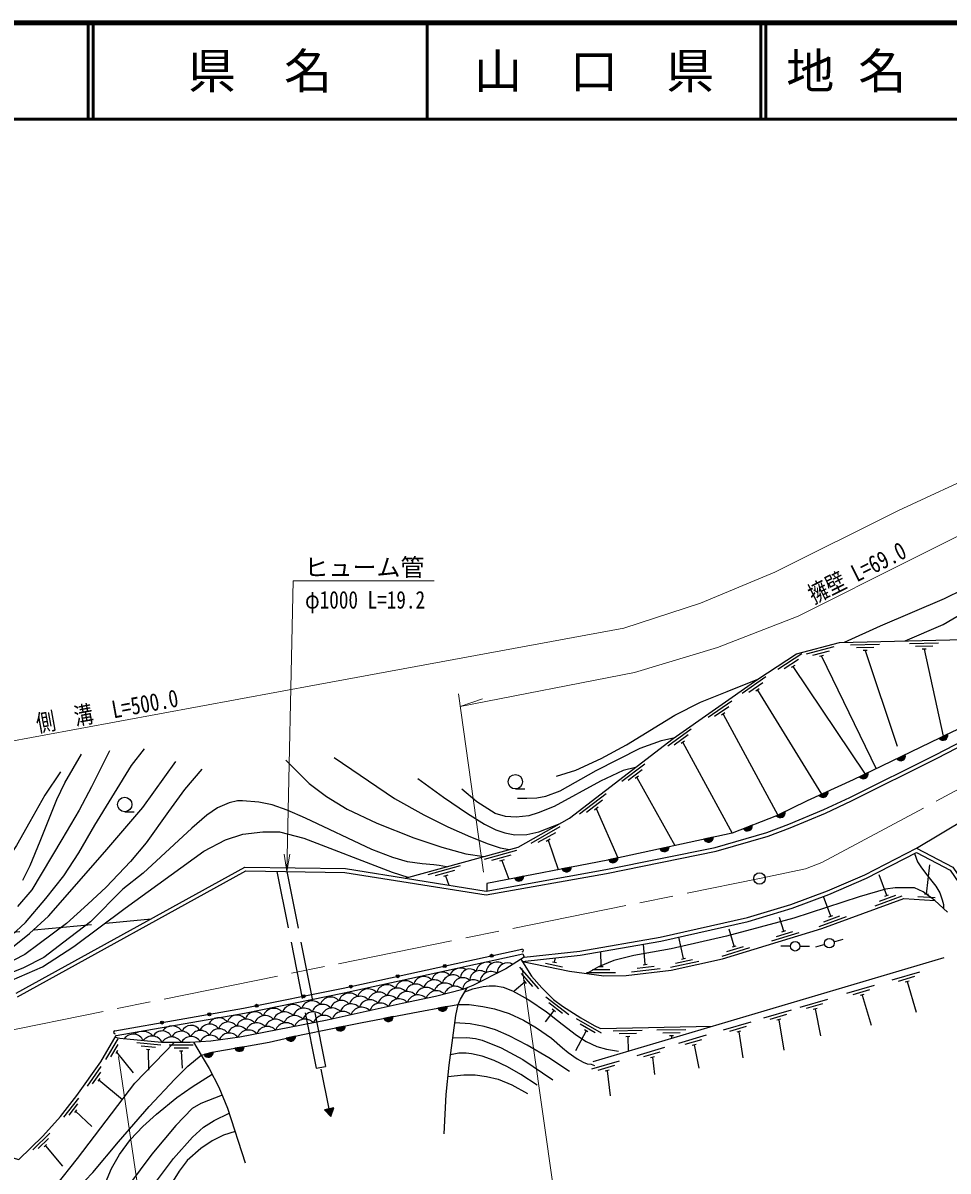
# Model space of a CAD drawing. Units: millimetres at full size, sheet at 1:1000; details may follow other scales. Extents: x 40000 to 680000, y 20000 to 380000.
# Drawn here: x 290955 to 387217, y 260580 to 380000 of the extents above; entities that cross this region are included whole.
import ezdxf
from ezdxf.enums import TextEntityAlignment as Align

# ---------------------------------------------------------------- set-up
doc = ezdxf.new("R2010")
doc.units = ezdxf.units.MM
doc.header["$LTSCALE"] = 1000
doc.linetypes.add('CHAIN', pattern=[18.5, 12, -1.5, 3.5, -1.5])
doc.linetypes.add('DASHED', pattern=[7.5, 6, -1.5])
for name, color, linetype, lineweight in [('M-BGD', 7, 'Continuous', 25), ('M-BMK', 2, 'CHAIN', 13), ('M-BMK-SRVR', 3, 'Continuous', 25), ('M-STR-HTXT', 7, 'Continuous', 13), ('M-TTL', 2, 'Continuous', 140), ('M-TTL-LINE', 7, 'Continuous', 50)]:
    doc.layers.add(name, color=color, linetype=linetype, lineweight=lineweight)
doc.layers.add('M-TTL-TXT', color=7, linetype='Continuous')
doc.styles.add('ＭＳ ゴシック', font='')
doc.styles.get('ＭＳ ゴシック').set_extended_font_data('MS Gothic')

# ---------------------------------------------------------------- blocks, each defined once
blk = doc.blocks.new('open_arrow')
at = {"color": 0, "linetype": 'Continuous', "lineweight": -2}
blk.add_lwpolyline([(7.5, 1.25), (0, 0), (7.5, -1.25)], dxfattribs=at)

msp = doc.modelspace()

# ---------------------------------------------------------------- hatches: boundary and pattern name
at = {"layer": 'M-BGD'}
for points in [[(387170, 306014, -0.82183), (386278, 305582)], [(382771, 303888, -0.82183), (381879, 303457)], [(378901, 302018, -0.82183), (378009, 301587)], [(374721, 300070, -0.82183), (373819, 299659)], [(370255, 297974, -0.82183), (369363, 297543)], [(366846, 296549, -0.82183), (365924, 296186)], [(362788, 295300, -0.82183), (361820, 295091)], [(358199, 294311, -0.82183), (357231, 294102)], [(352871, 293162, -0.82183), (351902, 292954)], [(348017, 292200, -0.82183), (347044, 292012)], [(343077, 291245, -0.82183), (342104, 291057)], [(339577, 282946, -1), (339870, 283010, -1)], [(334693, 281875, -1), (334986, 281939, -1)], [(329809, 280804, -1), (330102, 280868, -1)], [(324925, 279733, -1), (325218, 279797, -1)], [(320026, 278735, -1), (320320, 278794, -1)], [(315125, 277748, -1), (315419, 277807, -1)], [(335112, 277710, -0.82183), (334138, 277527)], [(305280, 275993, -1), (305576, 276045, -0.41421), (305454, 275871, -0.41421)], [(310205, 276855, -1), (310501, 276907, -0.41421), (310379, 276733, -0.41421)], [(329485, 276641, -0.82183), (328512, 276452)], [(324498, 275662, -0.82183), (323527, 275467)], [(313985, 273516, -0.82183), (313008, 273352)], [(319326, 274607, -0.82183), (318359, 274389)], [(310756, 272953, -0.82183), (309795, 272712)], [(322331, 266955), (322978, 266268), (323311, 267150)]]:
    msp.add_hatch(color=256, dxfattribs=at).paths.add_polyline_path(points)

# ---------------------------------------------------------------- linework, layer by layer
for p, q in [((380071, 315364), (377072, 315295)), ((386218, 315505), (383219, 315436)), ((372009, 314383), (369498, 312742)), ((375346, 315107), (372447, 314333)), ((374843, 314662), (373104, 314198)), ((374254, 314194), (373848, 314086)), ((374051, 314140), (379731, 302419)), ((379478, 315050), (377679, 315009)), ((378795, 314734), (378376, 314725)), ((378585, 314729), (381933, 304759)), ((385625, 315191), (383825, 315150)), ((384942, 314875), (384522, 314866)), ((384732, 314871), (386724, 305798)), ((371671, 313803), (370164, 312819)), ((371258, 313175), (370906, 312945)), ((371082, 313060), (378579, 301862)), ((368265, 311969), (365810, 310244)), ((367946, 311378), (366473, 310344)), ((367554, 310736), (367210, 310495)), ((367382, 310615), (374055, 299766)), ((364708, 309470), (362253, 307746)), ((364389, 308880), (362916, 307845)), ((363997, 308238), (363653, 307996)), ((363825, 308117), (369491, 297605)), ((360479, 306532), (358055, 304765)), ((360171, 305936), (358716, 304876)), ((387170, 306014), (386278, 305582)), ((359790, 305287), (359450, 305040)), ((359620, 305163), (364755, 295724)), ((382771, 303888), (381879, 303457)), ((355665, 302914), (353286, 301086)), ((355372, 302310), (353945, 301214)), ((355008, 301652), (354675, 301396)), ((354841, 301524), (358799, 294440)), ((378901, 302018), (378009, 301587)), ((342191, 300323), (343191, 300323)), ((351633, 299816), (348857, 297685)), ((374721, 300070), (373819, 299659)), ((351260, 299152), (349595, 297873)), ((301544, 297955), (302544, 297955)), ((350805, 298424), (350416, 298125)), ((350610, 298275), (352871, 293162)), ((370255, 297974), (369363, 297543)), ((346837, 296375), (343786, 294661)), ((366846, 296549), (365924, 296186)), ((346374, 295770), (344543, 294742)), ((345819, 295114), (345392, 294875)), ((345605, 294995), (346663, 291939)), ((362788, 295300), (361820, 295091)), ((342321, 293920), (338945, 292996)), ((358199, 294311), (357231, 294102)), ((341725, 293446), (339699, 292892)), ((341027, 292944), (340555, 292815)), ((340791, 292879), (341497, 290940)), ((352871, 293162), (351902, 292954)), ((336465, 292317), (333090, 291393)), ((335870, 291843), (333844, 291289)), ((348017, 292200), (347044, 292012)), ((380834, 289241), (380038, 291407)), ((384984, 289387), (385311, 292431)), ((335172, 291341), (334700, 291212)), ((334936, 291277), (335280, 290321)), ((343077, 291245), (342104, 291057)), ((375022, 287103), (374265, 289142)), ((379634, 288160), (382449, 289196)), ((380093, 288649), (381782, 289271)), ((380637, 289169), (381031, 289314)), ((384066, 289147), (385862, 289029)), ((384774, 289401), (385193, 289373)), ((385834, 288730), (387147, 287503)), ((370130, 285533), (369692, 286967)), ((373822, 286022), (376637, 287058)), ((374281, 286511), (375971, 287132)), ((374825, 287031), (375219, 287176)), ((364974, 283958), (364433, 285727)), ((369357, 284983), (371079, 285509)), ((369929, 285471), (370331, 285594)), ((359684, 282678), (359196, 284918)), ((368871, 284521), (371740, 285397)), ((375347, 284415), (376310, 284682)), ((351111, 281839), (351099, 283417)), ((355713, 282071), (355534, 284189)), ((363714, 282946), (366583, 283822)), ((364200, 283408), (365922, 283934)), ((364773, 283896), (365174, 284019)), ((370808, 283965), (369808, 283965)), ((371808, 283965), (372808, 283965)), ((374383, 284148), (373419, 283881)), ((345330, 282191), (347095, 281835)), ((346066, 282348), (346478, 282266)), ((346272, 282307), (346364, 282766)), ((350295, 271963), (386826, 282805)), ((350901, 281839), (351321, 281839)), ((354854, 281669), (356642, 281876)), ((355505, 282046), (355922, 282095)), ((358346, 281773), (361277, 282411)), ((358868, 282193), (360627, 282576)), ((359479, 282633), (359889, 282723)), ((344637, 279519), (342673, 281787)), ((344018, 279777), (342839, 281137)), ((349611, 281239), (352611, 281239)), ((350211, 281539), (352011, 281539)), ((354293, 281302), (357273, 281648)), ((384230, 281281), (381354, 280428)), ((383740, 280823), (382014, 280311)), ((343202, 280260), (342068, 279278)), ((343339, 280102), (343064, 280419)), ((379537, 279888), (376660, 279035)), ((383164, 280339), (382761, 280220)), ((382963, 280279), (383904, 277107)), ((347756, 276843), (345374, 278668)), ((374657, 278440), (371781, 277586)), ((379047, 279430), (377321, 278918)), ((378471, 278946), (378068, 278827)), ((378269, 278886), (379203, 275741)), ((335112, 277710), (334138, 277527)), ((346200, 277279), (345288, 276089)), ((347097, 276970), (345668, 278065)), ((346367, 277151), (346033, 277407)), ((370886, 277321), (368010, 276467)), ((374167, 277982), (372441, 277470)), ((373591, 277498), (373188, 277378)), ((373390, 277438), (373946, 274635)), ((329485, 276641), (328512, 276452)), ((351161, 274936), (348556, 276425)), ((350491, 274973), (348928, 275866)), ((366703, 276079), (363827, 275226)), ((370396, 276863), (368671, 276350)), ((369820, 276379), (369417, 276259)), ((369619, 276319), (370124, 273162)), ((324498, 275662), (323527, 275467)), ((349561, 275159), (348464, 273087)), ((349743, 275055), (349379, 275263)), ((355380, 275190), (352380, 275130)), ((354786, 274878), (352986, 274842)), ((359929, 275281), (356929, 275221)), ((359335, 274969), (357535, 274933)), ((362059, 274701), (359183, 273848)), ((366213, 275621), (364488, 275109)), ((365637, 275137), (365234, 275018)), ((365436, 275077), (365867, 272347)), ((300815, 274334), (299549, 272178)), ((300821, 273751), (300061, 272457)), ((305288, 273665), (302800, 273908)), ((304761, 273415), (303268, 273561)), ((308682, 273660), (306182, 273660)), ((308706, 273984), (309513, 272641)), ((313985, 273516), (313008, 273352)), ((319326, 274607), (318359, 274389)), ((354102, 274564), (353682, 274555)), ((353892, 274560), (353922, 273060)), ((358651, 274655), (358231, 274647)), ((358441, 274651), (358446, 274382)), ((361569, 274243), (359844, 273731)), ((360993, 273759), (360590, 273639)), ((360792, 273699), (361296, 271289)), ((300788, 273103), (300611, 272801)), ((300700, 272952), (302416, 270799)), ((304160, 273172), (303812, 273206)), ((303986, 273189), (304012, 271056)), ((308182, 273360), (306682, 273360)), ((307607, 273060), (307257, 273060)), ((307432, 273060), (307508, 271276)), ((310756, 272953), (309795, 272712)), ((357726, 273415), (354850, 272561)), ((357236, 272957), (355510, 272445)), ((356660, 272473), (356257, 272353)), ((356458, 272413), (356676, 270632)), ((299075, 271445), (297625, 269408)), ((322821, 267052), (321999, 271171)), ((353003, 272013), (350127, 271160)), ((352513, 271555), (350788, 271043)), ((299030, 270863), (298159, 269642)), ((298940, 270221), (298737, 269936)), ((298839, 270078), (301302, 268030)), ((351937, 271071), (351535, 270952)), ((351736, 271012), (352074, 268392)), ((296720, 268150), (295177, 266184)), ((296647, 267572), (295721, 266392)), ((296528, 266934), (296312, 266659)), ((296420, 266797), (298129, 265228)), ((323311, 267150), (322331, 266955)), ((322978, 266268), (322331, 266955)), ((322978, 266268), (323311, 267150)), ((293763, 264521), (291975, 262774)), ((293615, 263957), (292542, 262909)), ((293414, 263341), (293163, 263096)), ((293289, 263219), (295072, 261102))]:
    msp.add_line(p, q, dxfattribs=at)
at = {"layer": 'M-BGD', "linetype": 'DASHED'}
for p, q in [((317379, 291754), (321468, 271274)), ((318402, 291739), (322449, 271470)), ((321468, 271274), (322449, 271470))]:
    msp.add_line(p, q, dxfattribs=at)
at = {"layer": 'M-BGD'}
for points in [[(429823, 333705), (424640, 328469), (420805, 325176), (416795, 322049), (413444, 319675), (409431, 316986), (406596, 315399), (403349, 313832), (377359, 301273), (372561, 299085), (369355, 297540), (364755, 295724), (351805, 292933), (339224, 290501), (339212, 289715)], [(330710, 291053), (342491, 294278), (347838, 297281), (358613, 305556), (367426, 311747), (371456, 314380), (375912, 315568), (393141, 315964), (404785, 315854), (406836, 316971), (409128, 318219), (411693, 319730), (413868, 321305), (415441, 322538), (417062, 323880), (420049, 326433), (422817, 329225), (425511, 332258)], [(290258, 279083), (314048, 292204), (324501, 292048), (339141, 289703), (351601, 291935), (362999, 294246), (368363, 295802), (370645, 296646), (374296, 298170), (376980, 299441), (385906, 303880), (393956, 308035), (401126, 311616), (416021, 318907), (429973, 326254), (439263, 331183), (442649, 331054)], [(290397, 278702), (314148, 291803), (324466, 291648), (339145, 289297), (351676, 291543), (363094, 293857), (368488, 295422), (370791, 296273), (374459, 297804), (377155, 299082), (386087, 303524), (394137, 307679), (401303, 311257), (416203, 318551), (430160, 325900), (439355, 330779), (443008, 330640)], [(382755, 315725), (386709, 317446), (391137, 320029), (393704, 321715), (400447, 326312)], [(376434, 315580), (380175, 317291), (386859, 320149), (390802, 322087)], [(346467, 301659), (348485, 302274), (351123, 303488), (353771, 304911), (358791, 307991), (361466, 309359), (364219, 310463), (367426, 311747)], [(342428, 299375), (343384, 299354), (344430, 299404), (345375, 299573), (346848, 300125), (350610, 302248), (355176, 304552), (357406, 305359), (358800, 305687)], [(289783, 285106), (291207, 286439), (293325, 288946), (295210, 291293), (296782, 293672), (298440, 296562), (302264, 302763), (303612, 304484)], [(299973, 304286), (298094, 300530), (296810, 298126), (295006, 295078), (291881, 289844), (290390, 288112)], [(290926, 290840), (291716, 292348), (292745, 294889), (294487, 299222), (295323, 300964), (297044, 303950)], [(323322, 303598), (329602, 299327), (332659, 297623), (335150, 296370), (337509, 295332), (339361, 294602), (340604, 294216), (341581, 294029)], [(309585, 302386), (307778, 300254), (306107, 297974), (303778, 294710), (302134, 292770), (299613, 290105), (297703, 288335), (295498, 286338), (292657, 284217), (291139, 283109), (288918, 281973)], [(289530, 283587), (291627, 285275), (293608, 287081), (299476, 293789), (303434, 298402), (306876, 303186)], [(318322, 303313), (320753, 300906), (322538, 299545), (324701, 298238), (327782, 296772), (331639, 295254), (334525, 294252), (337025, 293585), (338945, 293307)], [(354693, 302545), (353394, 302245), (351039, 301142), (346230, 298497), (344578, 297825), (343601, 297538), (342267, 297402), (341153, 297467), (340084, 297785), (338179, 298974), (336632, 300295)], [(294862, 302119), (293229, 299664), (291657, 296903), (290280, 294450), (288851, 292332), (287620, 290811), (286235, 289562), (284757, 288579), (283185, 287834), (281751, 287369), (280177, 287153), (278032, 287153), (275259, 287522), (270301, 288606), (266669, 289412), (265014, 289611), (263800, 289611), (262175, 289285)], [(332061, 301419), (334720, 299454), (337198, 297773), (338992, 296664), (340172, 296087), (341104, 295745), (342155, 295550), (343386, 295575), (344648, 295870), (346847, 296724)], [(335018, 292232), (334257, 292363), (333700, 292441), (332498, 292548), (330983, 292740), (329458, 293210), (327256, 294040), (320340, 297298), (318432, 298122), (316899, 298665), (315514, 298939), (313812, 299098), (313290, 299098), (312400, 298887), (311211, 298345), (310105, 297608), (308536, 296241), (303451, 291569), (301337, 289889), (297995, 286515), (295222, 284376), (293115, 282803), (291028, 281704), (288864, 280849)], [(289798, 280430), (292996, 281837), (296266, 283947), (301596, 287910), (309769, 293862), (312029, 295030), (313849, 295636), (315899, 295866), (317654, 295866), (320196, 295210), (329377, 291672), (331003, 291133)], [(343103, 282815), (348896, 283442), (357259, 284891), (366334, 286939), (370872, 288300), (374660, 289717), (378561, 291401), (383951, 294180), (387717, 292184), (392881, 284645)], [(342913, 282392), (348952, 283046), (357337, 284499), (366435, 286552), (371000, 287921), (374809, 289346), (378732, 291039), (383949, 293729), (387443, 291876), (392551, 284419)], [(383714, 293608), (384054, 292754), (384439, 292126), (385111, 291257), (385959, 290224), (386359, 289530), (386622, 288795), (386741, 288300), (386753, 287870)], [(385834, 288730), (384636, 289610), (383739, 290025), (381717, 290025), (380701, 289898), (377968, 289102), (371183, 286881), (364152, 284995), (358411, 283695), (354511, 283014), (352438, 282484), (350836, 281822), (349615, 281140)], [(342928, 282369), (347841, 281379), (351390, 280901), (353714, 280932), (358389, 281475), (363741, 282640), (374090, 285801), (382626, 288941), (385834, 288730)], [(272313, 268756), (275051, 266119), (290525, 261777), (293012, 264207), (294852, 266256), (296573, 268449), (299066, 271948), (300670, 274679), (314014, 277014), (324373, 279100), (342959, 283176)], [(300503, 275157), (313921, 277505), (324271, 279589), (342852, 283664)], [(342959, 283176), (343103, 282815), (341199, 281597), (337753, 279883), (336711, 279457), (333871, 278733), (330407, 277998), (322620, 276274), (313522, 274506), (310520, 274106), (308344, 273960), (305356, 273960), (301034, 274382), (300544, 274464)], [(342778, 282607), (343882, 280850), (344943, 279625), (346168, 278438), (347092, 277730), (348994, 276520), (350408, 275711), (351063, 275403), (362670, 275636)], [(336258, 277899), (336499, 278446), (337173, 279646)], [(336931, 279215), (337782, 279524), (338852, 279781), (339478, 279847), (340121, 279847), (340920, 279696), (341898, 279317), (343586, 278379), (345421, 277131), (347058, 275858), (348540, 274715), (349553, 274067), (350663, 273525), (351691, 273257), (352910, 273042)], [(295816, 257928), (298235, 260435), (300892, 263616), (304098, 267293), (306761, 270145), (308128, 271486), (309513, 272641), (311038, 273024), (314034, 273524), (316584, 273989), (319891, 274734), (326070, 275979), (331522, 277035), (335245, 277735), (336258, 277899)], [(336258, 277899), (337373, 277899), (338805, 277683), (340010, 277442), (341557, 276963), (343027, 276288), (344389, 275476), (345948, 274407), (347114, 273381), (347695, 272910), (348626, 272264), (349238, 271903), (349679, 271729), (350074, 271685), (350416, 271558)], [(347816, 270933), (345666, 272340), (343409, 273675), (341565, 274657), (340130, 275270), (338944, 275619), (337489, 275888), (335882, 276002)], [(233263, 257338), (247252, 259105), (253760, 259786), (259251, 260576), (262807, 261265), (266255, 261711), (268787, 261702), (271067, 261527), (274589, 260845), (278286, 259564), (282542, 257705), (285133, 256672), (286917, 256221), (288172, 256098), (289264, 256139), (290366, 256358), (291687, 256894), (293037, 257758), (294392, 259058), (296629, 261885), (302610, 269733), (306677, 273960)], [(335674, 274445), (337156, 274463), (338039, 274377), (338748, 274183), (340721, 273402), (342971, 272193), (346076, 270050)], [(344457, 269499), (342751, 270625), (341378, 271416), (339996, 272087), (338740, 272544), (337618, 272779), (337067, 272829), (336320, 272829), (335435, 272665)], [(299358, 258944), (300178, 260846), (300998, 262292), (302149, 263860), (303419, 265213), (304845, 266507), (306974, 268215), (308559, 269335), (310659, 270643)], [(335172, 270397), (336838, 270576), (338012, 270576), (339201, 270406), (340412, 270136), (341809, 269553), (343442, 268646)], [(311687, 268486), (309456, 267620), (308576, 267096), (306875, 265326), (304378, 262323), (301938, 259064)], [(303818, 258152), (306627, 261896), (308597, 264104), (309733, 265153), (310854, 265820), (312428, 266584)], [(313040, 264681), (311809, 264312), (310650, 263729), (309467, 262918), (308053, 261689), (307199, 260577), (305799, 258278)]]:
    msp.add_lwpolyline(points, dxfattribs=at)
at = {"layer": 'M-BGD', "linetype": 'DASHED'}
for points in [[(383951, 294180), (395268, 300929), (401848, 304218), (403161, 305305), (404861, 306395), (406196, 307269), (407538, 307957), (411196, 309737), (412884, 310320), (415417, 311040), (417856, 311588), (419561, 311885), (420886, 312092), (422086, 312190), (423980, 312235), (426290, 312157), (429037, 311919), (431511, 311463), (434985, 310413), (437748, 309369), (442395, 307239), (448546, 303958), (456974, 298568)], [(267530, 274702), (274355, 278925), (284652, 284943), (304280, 286816)], [(334799, 264441), (334987, 268539), (335290, 271580), (335982, 276748), (336258, 277899)], [(309513, 272641), (310349, 271248), (311350, 269294), (312251, 267136), (314119, 261323)]]:
    msp.add_lwpolyline(points, dxfattribs=at)
at = {"layer": 'M-BGD'}
for centre, radius in [((342191, 301073), 750), ((301544, 298705), 750), ((371308, 283965), 500), ((374865, 284281), 500), ((339724, 282978), 150), ((334840, 281907), 150), ((329956, 280836), 150), ((325072, 279765), 150), ((320173, 278764), 150), ((315272, 277777), 150), ((305428, 276019), 150), ((310353, 276881), 150)]:
    msp.add_circle(centre, radius, dxfattribs=at)
for centre, radius, start, end in [((386681, 305886), 505, 216.96261, 14.6208), ((382282, 303760), 505, 216.96261, 14.6208), ((378413, 301890), 505, 216.96261, 14.6208), ((374230, 299953), 505, 215.67951, 13.3377), ((369767, 297847), 505, 216.90768, 14.56587), ((366349, 296459), 505, 212.70644, 10.36463), ((362283, 295292), 505, 203.33589, 0.99408), ((357694, 294302), 505, 203.33589, 0.99408), ((352366, 293154), 505, 203.33589, 0.99408), ((347512, 292202), 505, 202.11219, 359.77038), ((342572, 291247), 505, 202.11219, 359.77038), ((342878, 283516), 150, 279.92743, 99.92743), ((339244, 281123), 1176, 64.26182, 169.17496), ((340298, 281154), 1163, 58.40104, 177.26699), ((341370, 281164), 1085, 57.55727, 181.09671), ((332668, 279693), 1114, 41.89812, 163.65279), ((334571, 280166), 1108, 43.765, 165.85076), ((335694, 279845), 1135, 46.24928, 166.76171), ((336462, 280536), 1160, 58.99868, 159.99821), ((336718, 279650), 1042, 46.33441, 172.66553), ((337432, 280653), 953, 46.49497, 179.29314), ((338495, 280367), 1058, 52.75418, 177.99815), ((339652, 280171), 1160, 56.93486, 175.96448), ((326890, 278362), 1168, 43.14655, 161.75815), ((328840, 278806), 1153, 42.67258, 162.11076), ((329933, 278464), 1150, 42.49291, 162.13359), ((330761, 279259), 1123, 41.76344, 162.97301), ((331835, 278934), 1098, 41.07509, 163.77474), ((332916, 278518), 1165, 43.1642, 161.91276), ((333756, 279326), 1141, 43.05599, 163.17809), ((334859, 278999), 1138, 43.53928, 163.87068), ((335899, 278680), 1124, 43.72892, 164.8589), ((337826, 279354), 1120, 53.33971, 174.73575), ((321043, 277132), 1148, 41.47073, 161.2267), ((322981, 277548), 1132, 41.6214, 162.27832), ((324070, 277184), 1141, 42.19781, 162.32109), ((324930, 277938), 1160, 42.8274, 161.86921), ((326036, 277572), 1182, 43.53129, 161.3389), ((327047, 277237), 1160, 42.97304, 162.00266), ((327992, 278033), 1154, 42.77431, 162.16546), ((329000, 277667), 1162, 42.94298, 161.89093), ((330098, 277325), 1160, 42.81894, 161.87321), ((330954, 278091), 1163, 42.71871, 161.60328), ((332049, 277745), 1160, 42.46123, 161.49085), ((333985, 278211), 1126, 42.60387, 163.64909), ((315118, 276058), 1076, 38.50946, 162.59561), ((317068, 276322), 1181, 41.97063, 159.85823), ((318180, 275897), 1236, 43.42717, 158.39205), ((319072, 276687), 1202, 42.62082, 159.35091), ((320181, 276351), 1172, 41.86809, 160.26162), ((321178, 275983), 1158, 41.59579, 160.79034), ((322132, 276782), 1134, 41.35733, 161.92045), ((323137, 276390), 1151, 42.1662, 161.7121), ((324241, 276030), 1160, 42.97304, 162.00266), ((325094, 276804), 1160, 42.97304, 162.00266), ((326194, 276462), 1160, 42.97304, 162.00266), ((328146, 276895), 1160, 42.97304, 162.00266), ((334607, 277714), 505, 201.81292, 359.47111), ((310381, 274735), 1130, 34.7756, 155.56032), ((311317, 275386), 1141, 37.63489, 155.41757), ((312310, 275025), 1062, 35.43324, 160.47097), ((313234, 275739), 1070, 36.79175, 161.28311), ((314211, 275295), 1092, 38.45464, 161.55899), ((315288, 274839), 1156, 41.19396, 160.45267), ((316160, 275584), 1162, 41.43584, 160.38319), ((317252, 275213), 1160, 41.4804, 160.51002), ((318343, 274843), 1160, 41.4804, 160.51002), ((319216, 275595), 1160, 41.4804, 160.51002), ((320306, 275224), 1160, 41.4804, 160.51002), ((322273, 275613), 1162, 41.90674, 160.87485), ((328980, 276642), 505, 202.1331, 359.79129), ((300528, 275009), 150, 99.92743, 279.92743), ((302422, 273655), 1160, 24.91302, 143.94264), ((303419, 273645), 1462, 41.84185, 127.22566), ((305445, 274050), 1098, 25.98826, 148.70017), ((306492, 274456), 1213, 33.15976, 145.23762), ((307437, 273969), 1152, 31.28319, 150.78704), ((308451, 274702), 1031, 29.04281, 156.1312), ((309426, 274095), 1110, 32.81998, 154.80287), ((310439, 273565), 1135, 35.21665, 155.71822), ((311374, 274287), 1094, 35.07118, 158.03118), ((312419, 273789), 1137, 37.40478, 157.75995), ((313322, 274527), 1123, 38.52216, 159.73392), ((314413, 274088), 1158, 41.07758, 160.22485), ((316380, 274462), 1160, 41.4804, 160.51002), ((323993, 275660), 505, 202.56264, 0.22083), ((304401, 273495), 1131, 24.28004, 145.00274), ((306432, 273371), 1160, 30.48519, 149.51481), ((308439, 273429), 1138, 31.92417, 152.22198), ((313481, 273531), 505, 200.64853, 358.30673), ((318821, 274593), 505, 203.8692, 1.52739), ((310252, 272927), 505, 205.25631, 2.9145)]:
    msp.add_arc(centre, radius, start, end, dxfattribs=at)
at = {"layer": 'M-BMK'}
msp.add_lwpolyline([(95487, 314046), (108885, 294420), (111994, 290371), (117571, 283741), (127164, 274909), (135580, 268037), (142115, 264231), (150507, 260490), (157539, 258034), (163456, 256588), (170984, 255661), (177754, 255569), (185490, 256085), (191551, 256895), (269402, 271131), (367594, 291011), (372395, 292030), (374089, 292662), (388384, 300328), (408148, 312083)], dxfattribs=at)
at = {"layer": 'M-BMK-SRVR'}
msp.add_circle((367594, 291011), 600, dxfattribs=at)
at = {"layer": 'M-STR-HTXT'}
for p, q in [((338891, 291682), (336274, 310211)), ((336459, 308904), (338780, 309702)), ((342915, 281658), (346150, 258730)), ((300899, 272483), (304082, 250994))]:
    msp.add_line(p, q, dxfattribs=at)
for points in [[(288640, 305093), (321681, 311180), (353491, 317043), (361464, 319632), (369198, 322873), (382053, 329272), (391028, 333436), (395194, 335589), (400509, 337988), (404610, 339531), (408922, 340860), (414368, 342216), (417780, 342882), (423595, 343619), (430338, 343871), (436268, 343682), (442373, 342977), (446970, 342201), (451056, 341286), (456432, 339588), (460149, 338094)], [(336459, 308904), (354595, 312423), (363241, 315024), (371604, 318302), (395432, 330207)], [(318402, 291739), (319072, 321984), (333737, 321984)]]:
    msp.add_lwpolyline(points, dxfattribs=at)
at = {"layer": 'M-TTL'}
msp.add_line((680000, 380000), (40000, 380000), dxfattribs=at)
at = {"layer": 'M-TTL-LINE'}
for p, q in [((297750, 380000), (297750, 370000)), ((298250, 380000), (298250, 370000)), ((333000, 380000), (333000, 370000)), ((367750, 380000), (367750, 370000)), ((368250, 380000), (368250, 370000)), ((40000, 370000), (680000, 370000))]:
    msp.add_line(p, q, dxfattribs=at)

# ---------------------------------------------------------------- block references
at = {"layer": 'M-STR-HTXT', "xscale": 240, "yscale": 240, "rotation": 88.7}
msp.add_blockref('open_arrow', (318402, 291739), dxfattribs=at)

# ---------------------------------------------------------------- texts
at = {"layer": 'M-STR-HTXT', "style": 'ＭＳ ゴシック', "width": 0.8}
for s, rotation, p in [('擁壁 L=69.0', 26.547, (378405, 321526)), ('側\u3000溝\u3000L=500.0', 10.437, (299978, 307024))]:
    msp.add_text(s, height=1833, rotation=rotation, dxfattribs=at).set_placement(p, align=Align.BOTTOM_CENTER)
at = {"layer": 'M-STR-HTXT', "style": 'ＭＳ ゴシック'}
msp.add_text('ヒューム管', height=1833, dxfattribs=at).set_placement((320237, 321909), align=Align.BOTTOM_LEFT)
at = {"layer": 'M-STR-HTXT', "style": 'ＭＳ ゴシック', "width": 0.8}
msp.add_text('φ1000 L=19.2', height=1833, dxfattribs=at).set_placement((320312, 318534), align=Align.BOTTOM_LEFT)
at = {"layer": 'M-TTL-TXT', "style": 'ＭＳ ゴシック'}
for s, p in [('県\u3000名', (315625, 375000)), ('山\u3000口\u3000県', (350375, 375000))]:
    msp.add_text(s, height=3666, dxfattribs=at).set_placement(p, align=Align.MIDDLE_CENTER)
msp.add_text('地 名', height=3666, dxfattribs=at).set_placement((370380, 375000), align=Align.MIDDLE_LEFT)

doc.saveas('drawing.dxf')
